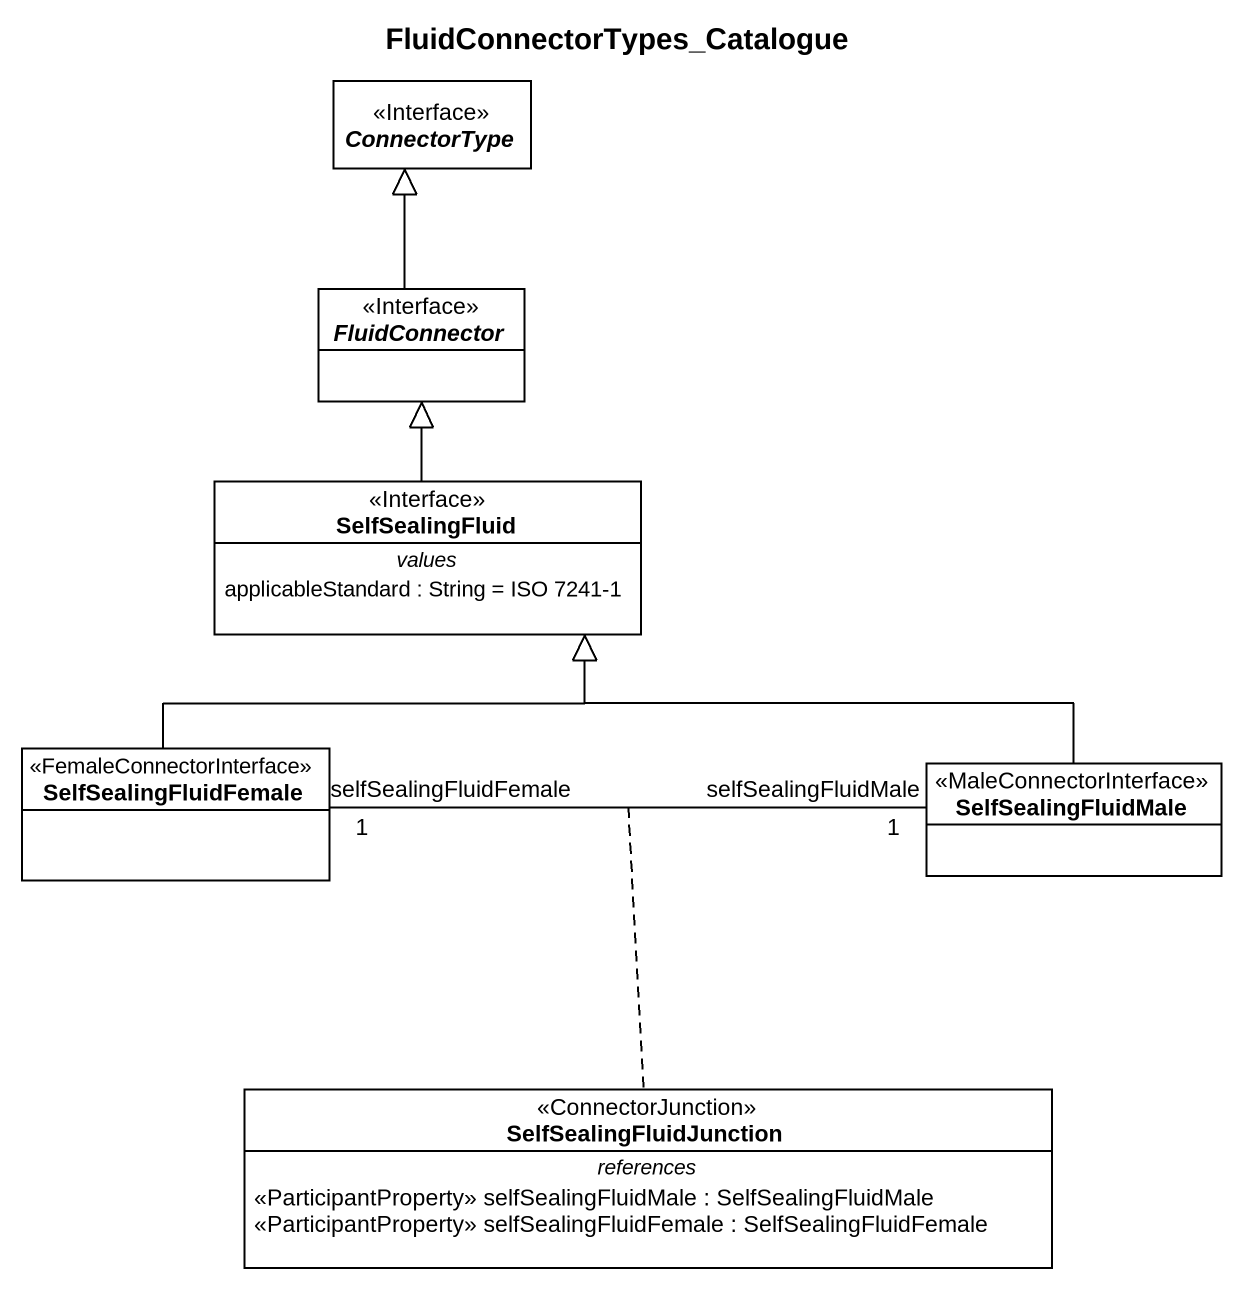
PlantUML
@startuml
title FluidConnectorTypes_Catalogue
hide circle
hide empty members
abstract class ConnectorType <<Interface>>
abstract class FluidConnector <<Interface>>
class SelfSealingFluid <<Interface>> {
  -- values --
  applicableStandard : String = ISO 7241-1
}
class SelfSealingFluidFemale <<FemaleConnectorInterface>>
class SelfSealingFluidMale <<MaleConnectorInterface>>
class SelfSealingFluidJunction <<ConnectorJunction>> {
  -- references --
  <<ParticipantProperty>> selfSealingFluidMale : SelfSealingFluidMale
  <<ParticipantProperty>> selfSealingFluidFemale : SelfSealingFluidFemale
}
FluidConnector -up-|> ConnectorType
SelfSealingFluid -up-|> FluidConnector
SelfSealingFluidFemale -up-|> SelfSealingFluid
SelfSealingFluidFemale "1\nselfSealingFluidFemale" -right- "1\nselfSealingFluidMale" SelfSealingFluidMale
(SelfSealingFluidFemale, SelfSealingFluidMale) .. SelfSealingFluidJunction
SelfSealingFluidMale -left-|> SelfSealingFluid
@enduml
